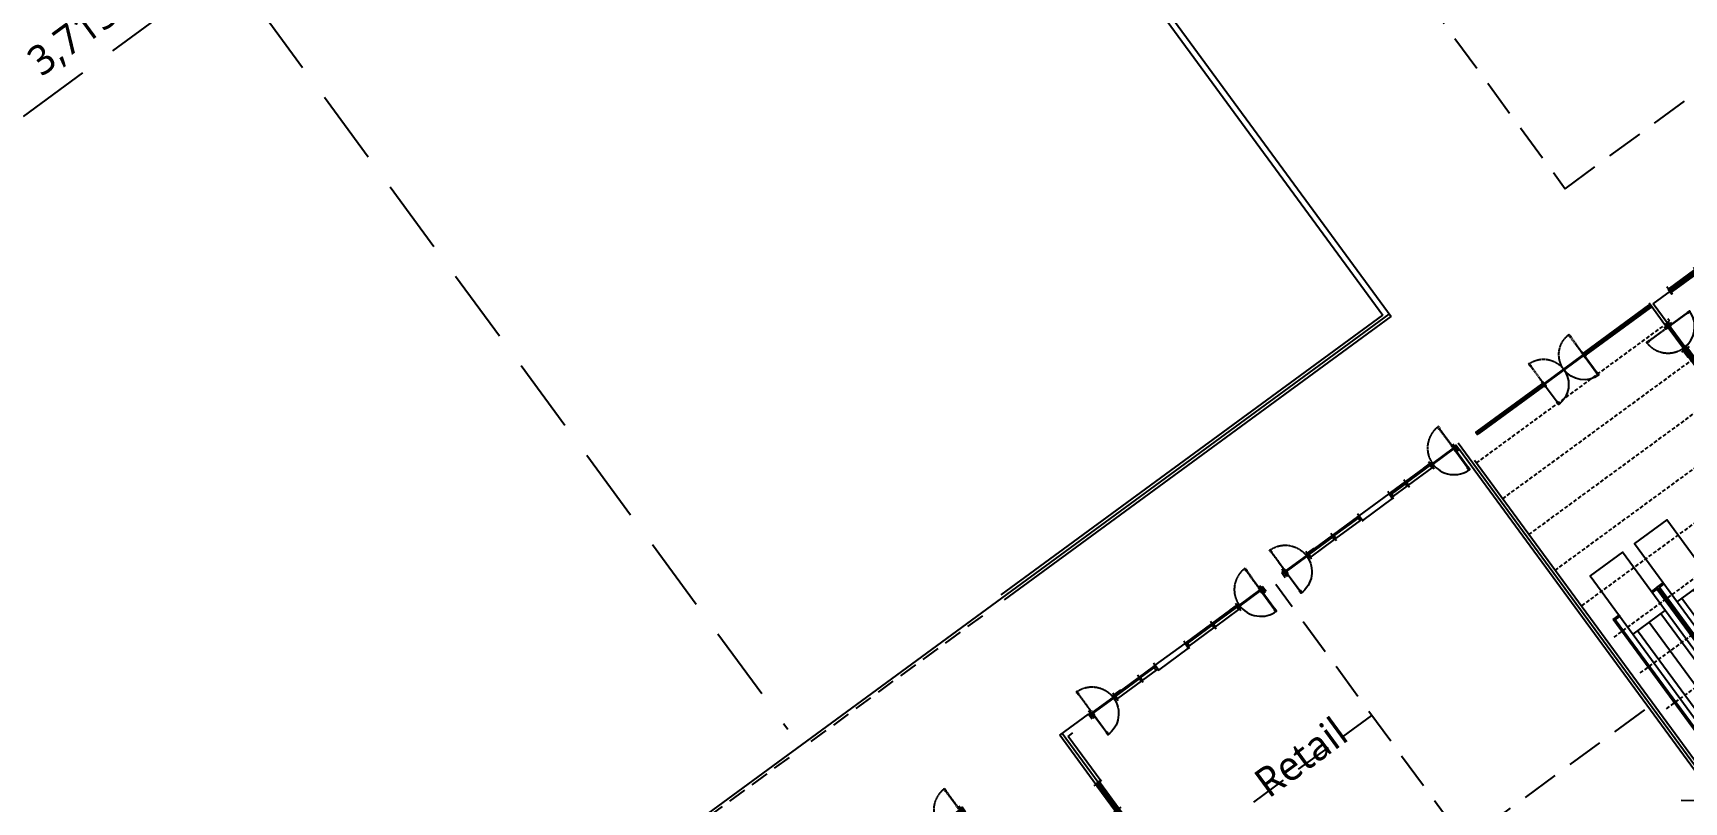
# Model space of a CAD drawing. Header units: millimetres. Extents: x 75184266 to 76346726, y -35077925 to -33679385.
# Drawn here: x 75473930 to 75529745, y -34945966 to -34919967 of the extents above; entities that cross this region are included whole.
import ezdxf
from ezdxf.enums import TextEntityAlignment as Align

# ---------------------------------------------------------------- set-up
doc = ezdxf.new("R2010")
doc.units = ezdxf.units.MM
doc.header["$LTSCALE"] = 50
doc.header["$MEASUREMENT"] = 0
for name, pattern in [('XR-1F-PLAN$0$CEN', [62, 60, -1, 0, -1]), ('XR-1F-PLAN$0$HIDDEN', [0.375, 0.25, -0.125]), ('XR-지하3층$0$HIDDEN', [0.375, 0.25, -0.125])]:
    doc.linetypes.add(name, pattern=pattern)
doc.layers.get('Defpoints').update_dxf_attribs({"color": 51, "linetype": 'CONTINUOUS'})
for name, color, linetype in [('AA-MKXS', 3, 'CONTINUOUS'), ('XR-1F-PLAN$0$A-CEN02', 27, 'XR-1F-PLAN$0$CEN'), ('XR-1F-PLAN$0$A-DOR-FRAME', 7, 'CONTINUOUS'), ('XR-1F-PLAN$0$A-DOR-GL', 142, 'CONTINUOUS'), ('XR-1F-PLAN$0$A-DOR-HID', 9, 'XR-1F-PLAN$0$HIDDEN'), ('XR-1F-PLAN$0$A-DOR-TRACE', 8, 'CONTINUOUS'), ('XR-1F-PLAN$0$A-FRAME', 1, 'CONTINUOUS'), ('XR-1F-PLAN$0$A-HDCP7', 7, 'CONTINUOUS'), ('XR-1F-PLAN$0$A-WIN-ELE8', 8, 'CONTINUOUS'), ('XR-지하3층$0$난간', 6, 'CONTINUOUS')]:
    doc.layers.add(name, color=color, linetype=linetype)
doc.layers.add('건축', color=8, linetype='CONTINUOUS', plot=False)
doc.styles.add('XR-지하3층$0$맑은고딕', font='')
doc.styles.get('XR-지하3층$0$맑은고딕').set_extended_font_data('Malgun Gothic')

# ---------------------------------------------------------------- blocks, each defined once
blk = doc.blocks.new('XR-지하3층$0$에스컬레이터')
at = {"layer": 'XR-지하3층$0$난간'}
for p, q in [((-6134, 2778), (-6134, 2528)), ((4171, 2778), (-6134, 2778)), ((-6084, 2528), (-6134, 2528)), ((-6084, 2728), (-6084, 2528)), ((4135, 2728), (-6084, 2728)), ((-5334, 1177), (-5334, 2527)), ((3860, 2355), (-5334, 2343)), ((-5334, 1853), (3489, 1849)), ((-6133, 928), (-6133, 1178)), ((-6083, 1178), (-6133, 1178)), ((-6083, 978), (-6083, 1178)), ((3140, 1374), (-5334, 1363)), ((2812, 928), (-6133, 928)), ((2812, 928), (-6133, 928)), ((-6133, 927), (-6133, 677)), ((3070, 927), (-6133, 927)), ((-6083, 677), (-6133, 677)), ((3038, 978), (-6083, 978)), ((-6083, 877), (-6083, 677)), ((2477, 877), (-6083, 877)), ((-5333, -674), (-5334, 676)), ((2499, 503), (-5334, 493)), ((-5334, 3), (2129, -1)), ((1779, -478), (-5333, -487)), ((-6132, -923), (-6132, -673)), ((-6082, -673), (-6132, -673)), ((1452, -923), (-6132, -923)), ((1452, -923), (-6132, -923)), ((-6082, -873), (-6082, -673)), ((1488, -873), (-6082, -873))]:
    blk.add_line(p, q, dxfattribs=at)
at = {"layer": 'XR-지하3층$0$난간', "color": 8}
for p, q in [((13413, 2728), (4135, 2728)), ((13463, 2778), (4171, 2778)), ((12666, 1188), (12666, 2538)), ((13413, 2728), (13413, 2528)), ((13413, 2528), (13463, 2528)), ((13463, 2778), (13463, 2528)), ((15113, 2520), (15112, 1170)), ((3490, 1850), (12666, 1847)), ((13414, 978), (13414, 1178)), ((13414, 1178), (13464, 1178)), ((13464, 928), (13464, 1178)), ((13414, 978), (3038, 978)), ((13464, 928), (3070, 928)), ((13464, 928), (3070, 928)), ((13463, 927), (3070, 927)), ((13413, 877), (3103, 877)), ((12665, -679), (12667, 671)), ((13413, 877), (13413, 677)), ((13413, 677), (13463, 677)), ((13463, 927), (13463, 677)), ((15113, 669), (15112, -681)), ((2130, 0), (12666, -4)), ((13464, -923), (1452, -923)), ((13464, -923), (1452, -923)), ((13414, -873), (1488, -873)), ((13414, -873), (13414, -673)), ((13414, -673), (13464, -673)), ((13464, -923), (13464, -673))]:
    blk.add_line(p, q, dxfattribs=at)
at = {"layer": 'XR-지하3층$0$난간'}
for points in [[(2949, 1115), (5156, 4118)], [(3984, 2523), (-7781, 2529), (-7782, 1179), (2993, 1174)], [(2625, 673), (-7781, 678), (-7782, -672), (1633, -676)], [(159, -2682), (2605, 646)], [(2605, 646), (2450, 927), (3103, 877), (2949, 1115)]]:
    blk.add_lwpolyline(points, dxfattribs=at)
at = {"layer": 'XR-지하3층$0$난간', "color": 8}
for points in [[(15113, 2520), (3985, 2524)], [(2993, 1175), (15112, 1170)], [(15113, 669), (2625, 674)], [(1634, -675), (15112, -681)]]:
    blk.add_lwpolyline(points, dxfattribs=at)
blk = doc.blocks.new('XR-1F-PLAN$0$A$C10B20476')
at = {"layer": 'Defpoints'}
for p, q in [((134, 35), (110, 35)), ((110, 35), (110, 0)), ((134, 35), (134, 0))]:
    blk.add_line(p, q, dxfattribs=at)
at = {"layer": 'XR-1F-PLAN$0$A-CEN02', "linetype": 'Continuous'}
blk.add_line((318, 80), (0, 80), dxfattribs=at)
at = {"layer": 'XR-1F-PLAN$0$A-FRAME'}
for p, q in [((144, 80), (110, 80)), ((110, 56), (144, 56)), ((110, 43), (144, 43)), ((144, 20), (134, 20))]:
    blk.add_line(p, q, dxfattribs=at)
for points in [[(88, 20), (88, 80)], [(110, 35), (110, 80)], [(122, 48), (144, 48), (144, 20), (238, 20), (238, 80), (144, 80), (144, 51), (122, 51), (122, 48)]]:
    blk.add_lwpolyline(points, dxfattribs=at)
blk = doc.blocks.new('XR-1F-PLAN$0$A$C491451C1')
at = {"layer": 'Defpoints'}
for p, q in [((15, 208), (-20, 208)), ((15, 184), (-20, 184)), ((15, 184), (15, 208)), ((45, 208), (45, 184)), ((45, 208), (80, 208)), ((45, 184), (80, 184))]:
    blk.add_line(p, q, dxfattribs=at)
at = {"layer": 'XR-1F-PLAN$0$A-CEN02', "linetype": 'Continuous'}
blk.add_line((30, 0), (30, 318), dxfattribs=at)
at = {"layer": 'XR-1F-PLAN$0$A-FRAME'}
for p, q in [((0, 174), (0, 184)), ((24, 208), (24, 174)), ((37, 208), (37, 174)), ((60, 174), (60, 184))]:
    blk.add_line(p, q, dxfattribs=at)
for points in [[(0, 230), (60, 230)], [(29, 196), (29, 174), (0, 174), (0, 80), (60, 80), (60, 174), (32, 174), (32, 196), (29, 196)], [(15, 208), (45, 208)]]:
    blk.add_lwpolyline(points, dxfattribs=at)
blk = doc.blocks.new('XR-1F-PLAN$0$A$C7F517DA1')
at = {"layer": 'XR-1F-PLAN$0$A-DOR-FRAME', "ltscale": 0.5, "elevation": 0}
for points in [[(50, 1675), (60, 1675), (60, 1690), (75, 1690), (75, 1675), (85, 1675), (85, 1775), (50, 1775)], [(50, 925), (10, 925), (10, 825), (50, 825)], [(990, 925), (950, 925), (950, 825), (990, 825)]]:
    blk.add_lwpolyline(points, close=True, dxfattribs=at)
blk.add_lwpolyline([(50, 875), (50, 975), (60, 975), (60, 960), (75, 960), (75, 975), (85, 975), (85, 875), (50, 875)], dxfattribs=at)
at = {"layer": 'XR-1F-PLAN$0$A-DOR-GL', "elevation": 0}
blk.add_lwpolyline([(62, 962), (72, 962), (72, 1687), (62, 1687)], close=True, dxfattribs=at)
at = {"layer": 'XR-1F-PLAN$0$A-DOR-HID', "ltscale": 2, "elevation": 0}
blk.add_lwpolyline([(50, 875), (50, 775), (60, 775), (60, 790), (75, 790), (75, 775), (85, 775), (85, 875), (50, 875)], dxfattribs=at)
for points in [[(62, 788), (72, 788), (72, 63), (62, 63)], [(50, 75), (60, 75), (60, 60), (75, 60), (75, 75), (85, 75), (85, -25), (50, -25)]]:
    blk.add_lwpolyline(points, close=True, dxfattribs=at)
at = {"layer": 'XR-1F-PLAN$0$A-DOR-HID', "ltscale": 2}
blk.add_arc((50, 875, 0), 900, 270, 0, dxfattribs=at)
at = {"layer": 'XR-1F-PLAN$0$A-DOR-TRACE'}
blk.add_arc((50, 875, 0), 900, 0, 90, dxfattribs=at)
at = {"layer": 'XR-1F-PLAN$0$A-WIN-ELE8'}
for p, q in [((85, 890, 0), (950, 890, 0)), ((85, 860, 0), (950, 860, 0))]:
    blk.add_line(p, q, dxfattribs=at)
blk = doc.blocks.new('SW-3.9')
at = {"layer": 'AA-MKXS', "ltscale": 0.5}
for p, q in [((0, 200), (0, 0)), ((2800, 200, 0), (2800, 0, 0))]:
    blk.add_line(p, q, dxfattribs=at)
at = {"layer": 'XR-1F-PLAN$0$A-DOR-GL', "elevation": 0}
for points in [[(1095, 154), (1095, 178), (2105, 178), (2105, 154)], [(2745, 154), (2745, 178), (2135, 178), (2135, 154)]]:
    blk.add_lwpolyline(points, close=True, dxfattribs=at)
at = {"layer": 'XR-1F-PLAN$0$A-FRAME'}
for p, q in [((10, 200), (10, 178)), ((70, 200), (70, 178)), ((2090, 200), (2090, 178)), ((2150, 200), (2150, 178)), ((2730, 200, 0), (2730, 178, 0)), ((2790, 200, 0), (2790, 178, 0))]:
    blk.add_line(p, q, dxfattribs=at)
at = {"layer": 'XR-1F-PLAN$0$A-HDCP7', "elevation": 0}
blk.add_lwpolyline([(1350, 200), (1050, 200), (1050, 215), (1350, 215)], close=True, dxfattribs=at)
at = {"layer": 'XR-1F-PLAN$0$A-WIN-ELE8'}
for p, q in [((2730, 200, 0), (1110, 200, 0)), ((2090, 50, 0), (1110, 50, 0)), ((2730, 50, 0), (2150, 50, 0))]:
    blk.add_line(p, q, dxfattribs=at)
at = {"layer": 'XR-1F-PLAN$0$A-DOR-FRAME', "ltscale": 600, "extrusion": (0, 0, -1), "zscale": -1, "rotation": 179.9999999825117}
blk.add_blockref('XR-1F-PLAN$0$A$C7F517DA1', (-60, 1025, 0), dxfattribs=at)
at = {"layer": 'XR-1F-PLAN$0$A-FRAME'}
for p, rotation in [((-10, 288, 0), 270.0000000174883), ((2710, 288, 0), 270.0000000174886)]:
    blk.add_blockref('XR-1F-PLAN$0$A$C10B20476', p, dxfattribs=dict(at, rotation=rotation))
at = {"layer": 'XR-1F-PLAN$0$A-FRAME', "ltscale": 0.5, "extrusion": (0, 0, -1), "zscale": -1}
for p in [(-1110, -30, 0), (-2150, -30, 0)]:
    blk.add_blockref('XR-1F-PLAN$0$A$C491451C1', p, dxfattribs=at)
blk = doc.blocks.new('SW-4.05')
at = {"layer": 'AA-MKXS', "ltscale": 0.5}
for p, q in [((0, -200), (0, 0)), ((3250, -200, 0), (3250, 0, 0))]:
    blk.add_line(p, q, dxfattribs=at)
at = {"layer": 'XR-1F-PLAN$0$A-DOR-GL', "elevation": 0}
for points in [[(1095, -154), (1095, -178), (2105, -178), (2105, -154)], [(3195, -154), (3195, -178), (2135, -178), (2135, -154)]]:
    blk.add_lwpolyline(points, close=True, dxfattribs=at)
at = {"layer": 'XR-1F-PLAN$0$A-FRAME'}
for p, q in [((10, -200), (10, -178)), ((70, -200), (70, -178)), ((2090, -200), (2090, -178)), ((2150, -200), (2150, -178)), ((3180, -200, 0), (3180, -178, 0)), ((3240, -200, 0), (3240, -178, 0))]:
    blk.add_line(p, q, dxfattribs=at)
at = {"layer": 'XR-1F-PLAN$0$A-HDCP7', "elevation": 0}
blk.add_lwpolyline([(1350, -200), (1050, -200), (1050, -215), (1350, -215)], close=True, dxfattribs=at)
at = {"layer": 'XR-1F-PLAN$0$A-WIN-ELE8'}
for p, q in [((2090, -50, 0), (1110, -50, 0)), ((3180, -200, 0), (1110, -200, 0)), ((3180, -50, 0), (2150, -50, 0))]:
    blk.add_line(p, q, dxfattribs=at)
at = {"layer": 'XR-1F-PLAN$0$A-DOR-FRAME', "ltscale": 600, "extrusion": (0, 0, -1), "xscale": -1, "zscale": -1, "rotation": 2.5358915e-09}
blk.add_blockref('XR-1F-PLAN$0$A$C7F517DA1', (-60, -1025, 0), dxfattribs=at)
at = {"layer": 'XR-1F-PLAN$0$A-FRAME', "extrusion": (0, 0, -1), "zscale": -1, "rotation": 90.00000000253594}
blk.add_blockref('XR-1F-PLAN$0$A$C10B20476', (10, -288, 0), dxfattribs=at)
at = {"layer": 'XR-1F-PLAN$0$A-FRAME', "ltscale": 0.5, "extrusion": (0, 0, -1), "xscale": -1, "zscale": -1, "rotation": 180}
for p in [(-1110, 30, 0), (-2150, 30, 0)]:
    blk.add_blockref('XR-1F-PLAN$0$A$C491451C1', p, dxfattribs=at)
at = {"layer": 'XR-1F-PLAN$0$A-FRAME', "xscale": -1, "rotation": 269.999999997464}
blk.add_blockref('XR-1F-PLAN$0$A$C10B20476', (3160, -288, 0), dxfattribs=at)
blk = doc.blocks.new('XR-1F-PLAN$0$양개문')
at = {"layer": 'XR-1F-PLAN$0$A-DOR-FRAME', "ltscale": 0.5}
for points in [[(50, 800), (60, 800), (60, 815), (75, 815), (75, 800), (85, 800), (85, 900), (50, 900)], [(1750, 800), (1740, 800), (1740, 815), (1725, 815), (1725, 800), (1715, 800), (1715, 900), (1750, 900)], [(50, 100), (0, 100), (0, 0), (50, 0)], [(50, 150), (60, 150), (60, 135), (75, 135), (75, 150), (85, 150), (85, 50), (50, 50)], [(1750, 150), (1740, 150), (1740, 135), (1725, 135), (1725, 150), (1715, 150), (1715, 50), (1750, 50)], [(1800, 100), (1750, 100), (1750, 0), (1800, 0)]]:
    blk.add_lwpolyline(points, close=True, dxfattribs=at)
at = {"layer": 'XR-1F-PLAN$0$A-DOR-GL'}
for points in [[(62, 137), (72, 137), (72, 812), (62, 812)], [(1737, 137), (1727, 137), (1727, 812), (1737, 812)]]:
    blk.add_lwpolyline(points, close=True, dxfattribs=at)
at = {"layer": 'XR-1F-PLAN$0$A-DOR-HID', "ltscale": 2}
for points in [[(50, -50), (60, -50), (60, -35), (75, -35), (75, -50), (85, -50), (85, 50), (50, 50)], [(1750, -50), (1740, -50), (1740, -35), (1725, -35), (1725, -50), (1715, -50), (1715, 50), (1750, 50)], [(62, -37), (72, -37), (72, -712), (62, -712)], [(1737, -37), (1727, -37), (1727, -712), (1737, -712)], [(50, -700), (60, -700), (60, -715), (75, -715), (75, -700), (85, -700), (85, -800), (50, -800)], [(1750, -700), (1740, -700), (1740, -715), (1725, -715), (1725, -700), (1715, -700), (1715, -800), (1750, -800)]]:
    blk.add_lwpolyline(points, close=True, dxfattribs=at)
for centre, start, end in [((50, 50), 270, 0), ((1750, 50), 180, 270)]:
    blk.add_arc(centre, 850, start, end, dxfattribs=at)
at = {"layer": 'XR-1F-PLAN$0$A-DOR-TRACE'}
for centre, start, end in [((50, 50), 360, 90), ((1750, 50), 90, 180)]:
    blk.add_arc(centre, 850, start, end, dxfattribs=at)
at = {"layer": 'XR-1F-PLAN$0$A-WIN-ELE8'}
for p, q in [((1715, 65), (85, 65)), ((1715, 35), (85, 35))]:
    blk.add_line(p, q, dxfattribs=at)
blk = doc.blocks.new('SW-10.5')
at = {"layer": 'AA-MKXS', "ltscale": 0.5}
for p, q in [((-200, 4850), (0, 4850)), ((-200, 4840, 0), (-178, 4840, 0)), ((-200, 400), (0, 400)), ((-200, 400), (-200, -400)), ((0, 400), (0, -400)), ((-200, -400), (0, -400)), ((-200, -4840, 0), (-178, -4840, 0)), ((-200, -4850), (0, -4850))]:
    blk.add_line(p, q, dxfattribs=at)
at = {"layer": 'XR-1F-PLAN$0$A-DOR-GL'}
for points in [[(-154, 3755), (-178, 3755), (-178, 2745), (-154, 2745)], [(-154, 1705), (-178, 1705), (-178, 2715), (-154, 2715)], [(-154, 455), (-178, 455), (-178, 1675), (-154, 1675)], [(-154, -455), (-178, -455), (-178, -1675), (-154, -1675)], [(-154, -1705), (-178, -1705), (-178, -2715), (-154, -2715)], [(-154, -3755), (-178, -3755), (-178, -2745), (-154, -2745)]]:
    blk.add_lwpolyline(points, close=True, dxfattribs=at)
at = {"layer": 'XR-1F-PLAN$0$A-FRAME'}
for p, q in [((-200, 4780, 0), (-178, 4780, 0)), ((-200, 2760, 0), (-178, 2760, 0)), ((-200, 2700, 0), (-178, 2700, 0)), ((-200, 1720, 0), (-178, 1720, 0)), ((-200, 1660, 0), (-178, 1660, 0)), ((-200, 470, 0), (-178, 470, 0)), ((-200, 410, 0), (-178, 410, 0)), ((-200, -410, 0), (-178, -410, 0)), ((-200, -470, 0), (-178, -470, 0)), ((-200, -1660, 0), (-178, -1660, 0)), ((-200, -1720, 0), (-178, -1720, 0)), ((-200, -2700, 0), (-178, -2700, 0)), ((-200, -2760, 0), (-178, -2760, 0)), ((-200, -4780, 0), (-178, -4780, 0))]:
    blk.add_line(p, q, dxfattribs=at)
at = {"layer": 'XR-1F-PLAN$0$A-HDCP7'}
for points in [[(-200, 3500), (-200, 3800), (-215, 3800), (-215, 3500)], [(-200, -3500), (-200, -3800), (-215, -3800), (-215, -3500)]]:
    blk.add_lwpolyline(points, close=True, dxfattribs=at)
at = {"layer": 'XR-1F-PLAN$0$A-WIN-ELE8'}
for p, q in [((-200, 1725, 0), (-200, 3740)), ((-50, 2760), (-50, 3740)), ((-50, 1725, 0), (-50, 2700)), ((-200, 470, 0), (-200, 1660)), ((-50, 1660), (-50, 470)), ((-200, -1660), (-200, -470)), ((-50, -1660), (-50, -470)), ((-200, -1725, 0), (-200, -3740)), ((-50, -1725, 0), (-50, -2700)), ((-50, -2760), (-50, -3740))]:
    blk.add_line(p, q, dxfattribs=at)
at = {"layer": 'XR-1F-PLAN$0$A-DOR-FRAME', "ltscale": 600, "extrusion": (0, 0, -1), "xscale": -1, "zscale": -1, "rotation": 90}
blk.add_blockref('XR-1F-PLAN$0$A$C7F517DA1', (1025, 4790, 0), dxfattribs=at)
at = {"layer": 'XR-1F-PLAN$0$A-DOR-FRAME', "ltscale": 600, "extrusion": (0, 0, -1), "zscale": -1, "rotation": 90}
blk.add_blockref('XR-1F-PLAN$0$A$C7F517DA1', (1025, -4790, 0), dxfattribs=at)
at = {"layer": 'XR-1F-PLAN$0$A-FRAME', "extrusion": (0, 0, -1), "zscale": -1, "rotation": 180}
blk.add_blockref('XR-1F-PLAN$0$A$C10B20476', (288, 4860), dxfattribs=at)
at = {"layer": 'XR-1F-PLAN$0$A-FRAME', "ltscale": 0.5, "extrusion": (0, 0, -1), "xscale": -1, "zscale": -1, "rotation": 270}
for p in [(-30, 3740), (-30, 2700), (-30, 1660)]:
    blk.add_blockref('XR-1F-PLAN$0$A$C491451C1', p, dxfattribs=at)
at = {"layer": 'XR-1F-PLAN$0$A-FRAME', "xscale": -1, "rotation": 180}
blk.add_blockref('XR-1F-PLAN$0$A$C10B20476', (-288, 490), dxfattribs=at)
at = {"layer": 'XR-1F-PLAN$0$A-FRAME'}
blk.add_blockref('XR-1F-PLAN$0$A$C10B20476', (-288, -490), dxfattribs=at)
at = {"layer": 'XR-1F-PLAN$0$A-FRAME', "ltscale": 0.5, "extrusion": (0, 0, -1), "zscale": -1, "rotation": 270}
for p in [(-30, -1660), (-30, -2700), (-30, -3740)]:
    blk.add_blockref('XR-1F-PLAN$0$A$C491451C1', p, dxfattribs=at)
at = {"layer": 'XR-1F-PLAN$0$A-FRAME', "extrusion": (0, 0, -1), "xscale": -1, "zscale": -1, "rotation": 359.9999999999999}
blk.add_blockref('XR-1F-PLAN$0$A$C10B20476', (288, -4860), dxfattribs=at)

msp = doc.modelspace()

# ---------------------------------------------------------------- linework, layer by layer
at = {"layer": '건축', "ltscale": 0.5}
for p, q in [((75504957.1, -34909586.2), (75519561.4, -34929506.1)), ((75505000.1, -34909306.6), (75519840.9, -34929549.2)), ((75528706.1, -34929125.5), (75540641.9, -34920374.8)), ((75529098.4, -34929829.8), (75528566.3, -34929104)), ((75535331.2, -34938162.1), (75528706.1, -34929125.5)), ((75468412, -34967130.2), (75519781.8, -34929468.5)), ((75506657.8, -34938966.4), (75519561.4, -34929506.1)), ((75506776, -34939127.7), (75519840.9, -34929549.2)), ((75529259.7, -34929711.6), (75529200.6, -34929630.9)), ((75538433.4, -34956092.9), (75522114.5, -34933834.2)), ((75538234.5, -34955990.7), (75522152.1, -34934054.6)), ((75538514.1, -34956033.8), (75522668.1, -34934420.2)), ((75509864.3, -34945369.6), (75508646.3, -34943708.3)), ((75525045.9, -34965907.9), (75508727, -34943649.2)), ((75510025.6, -34945251.4), (75508925.9, -34943751.3))]:
    msp.add_line(p, q, dxfattribs=at)
at = {"layer": '건축'}
for p, q in [((75526378, -34930770.3), (75528555.5, -34929173.9)), ((75526404.6, -34930806.6), (75528582.1, -34929210.2)), ((75526410.6, -34930814.7), (75528588, -34929218.3)), ((75526437.2, -34930851), (75528614.7, -34929254.6)), ((75524926.6, -34931834.4), (75522748.9, -34933431)), ((75524953.2, -34931870.7), (75522775.5, -34933467.3)), ((75524959.1, -34931878.8), (75522781.4, -34933475.4)), ((75524985.7, -34931915.1), (75522808, -34933511.7))]:
    msp.add_line(p, q, dxfattribs=at)
at = {"layer": '건축', "linetype": 'XR-지하3층$0$HIDDEN', "ltscale": 10}
for p, q in [((75522730.2, -34934504.8), (75529101.4, -34929833.8)), ((75523617.1, -34935714.6), (75529988.3, -34931043.6)), ((75524504, -34936924.3), (75530875.2, -34932253.3)), ((75525390.9, -34938134), (75531762.1, -34933463)), ((75526293.7, -34939332), (75532649, -34934672.7)), ((75527381.6, -34940394.4), (75533535.9, -34935882.4)), ((75528268.6, -34941604), (75534422.8, -34937092.1)), ((75529155.7, -34942813.6), (75535951.1, -34937831.6))]:
    msp.add_line(p, q, dxfattribs=at)
at = {"layer": '건축', "ltscale": 100}
for p, q in [((75518767.6, -34936287.9), (75519775.7, -34935548.8)), ((75518885.9, -34936449.2), (75519893.9, -34935710.1)), ((75511872.2, -34941343.2), (75512880.3, -34940604.2)), ((75511990.5, -34941504.5), (75512998.6, -34940765.4)), ((75508646.3, -34943708.3), (75509614.1, -34942998.8)), ((75508925.9, -34943751.3), (75509087.2, -34943633.1))]:
    msp.add_line(p, q, dxfattribs=at)
at = {"layer": '건축', "linetype": 'XR-지하3층$0$HIDDEN', "ltscale": 100}
for p, q in [((75532024.7, -34960543.5), (75515942.2, -34938607.3)), ((75515311.5, -34952461.3), (75528537.8, -34942764.5)), ((75512177.8, -34948187), (75519194.2, -34943042.9))]:
    msp.add_line(p, q, dxfattribs=at)
at = {"layer": '건축', "linetype": 'XR-지하3층$0$HIDDEN', "ltscale": 50}
for p, q in [((75500242, -34943918.1, 0), (75506129.2, -34939601.9)), ((75493709.5, -34948707.4, 0), (75499596.8, -34944391.1))]:
    msp.add_line(p, q, dxfattribs=at)
at = {"layer": '건축', "linetype": 'XR-지하3층$0$HIDDEN', "ltscale": 200}
for points in [[(75461609.8, -34891897.8), (75499446.8, -34943506.7)], [(75499802.2, -34903569.8), (75454720.2, -34936621.6)]]:
    msp.add_lwpolyline(points, dxfattribs=at)
at = {"layer": '건축', "linetype": 'XR-지하3층$0$HIDDEN', "ltscale": 100}
msp.add_lwpolyline([(75515877.4, -34896744.1), (75508699.7, -34902006.4), (75525728.2, -34925232.9), (75532905.8, -34919970.7)], close=True, dxfattribs=at)
at = {"layer": '건축', "ltscale": 600}
for points in [[(75528555.5, -34929173.9), (75528595.8, -34929144.3), (75528655, -34929225), (75528614.7, -34929254.6)], [(75522748.9, -34933431), (75522708.6, -34933460.6), (75522767.7, -34933541.2), (75522808, -34933511.7)]]:
    msp.add_lwpolyline(points, close=True, dxfattribs=at)

# ---------------------------------------------------------------- block references
at = {"layer": '건축'}
for name, p, rotation in [('SW-4.05', (75531950.8, -34926870.7, 0), 216.2468339701114), ('XR-지하3층$0$에스컬레이터', (75531722.6, -34944193.9), 306.2542763311289), ('SW-4.05', (75515619.6, -34938843.8, 0), 216.2468339695891), ('SW-3.9', (75509732.3, -34943160.1), 36.2469335322205)]:
    msp.add_blockref(name, p, dxfattribs=dict(at, rotation=rotation))
at = {"layer": '건축', "xscale": -1}
for name, p, rotation in [('SW-10.5', (75532127.4, -34933623), 216.2469335488655), ('XR-1F-PLAN$0$양개문', (75524926.4, -34931834.6), 216.2469335648549), ('SW-3.9', (75522152.1, -34934054.6), 36.24693359898608), ('SW-4.05', (75516264.8, -34938370.8, 0), 216.2470331616174), ('SW-4.05', (75511941.3, -34947864.4, 0), 306.2470331586505), ('SW-3.9', (75505458, -34946293.8), 36.24693359809847)]:
    msp.add_blockref(name, p, dxfattribs=dict(at, rotation=rotation))

# ---------------------------------------------------------------- texts
at = {"layer": '건축', "style": 'XR-지하3층$0$맑은고딕'}
msp.add_text('3,713㎡', height=1000, rotation=36.24693, dxfattribs=at).set_placement((75476289, -34920316.1), align=Align.BOTTOM_CENTER)
msp.add_text('Retail', height=1000, rotation=36.24693, dxfattribs=at).set_placement((75516789.5, -34944451.7, 0.1), align=Align.MIDDLE_CENTER)

doc.saveas('drawing.dxf')
